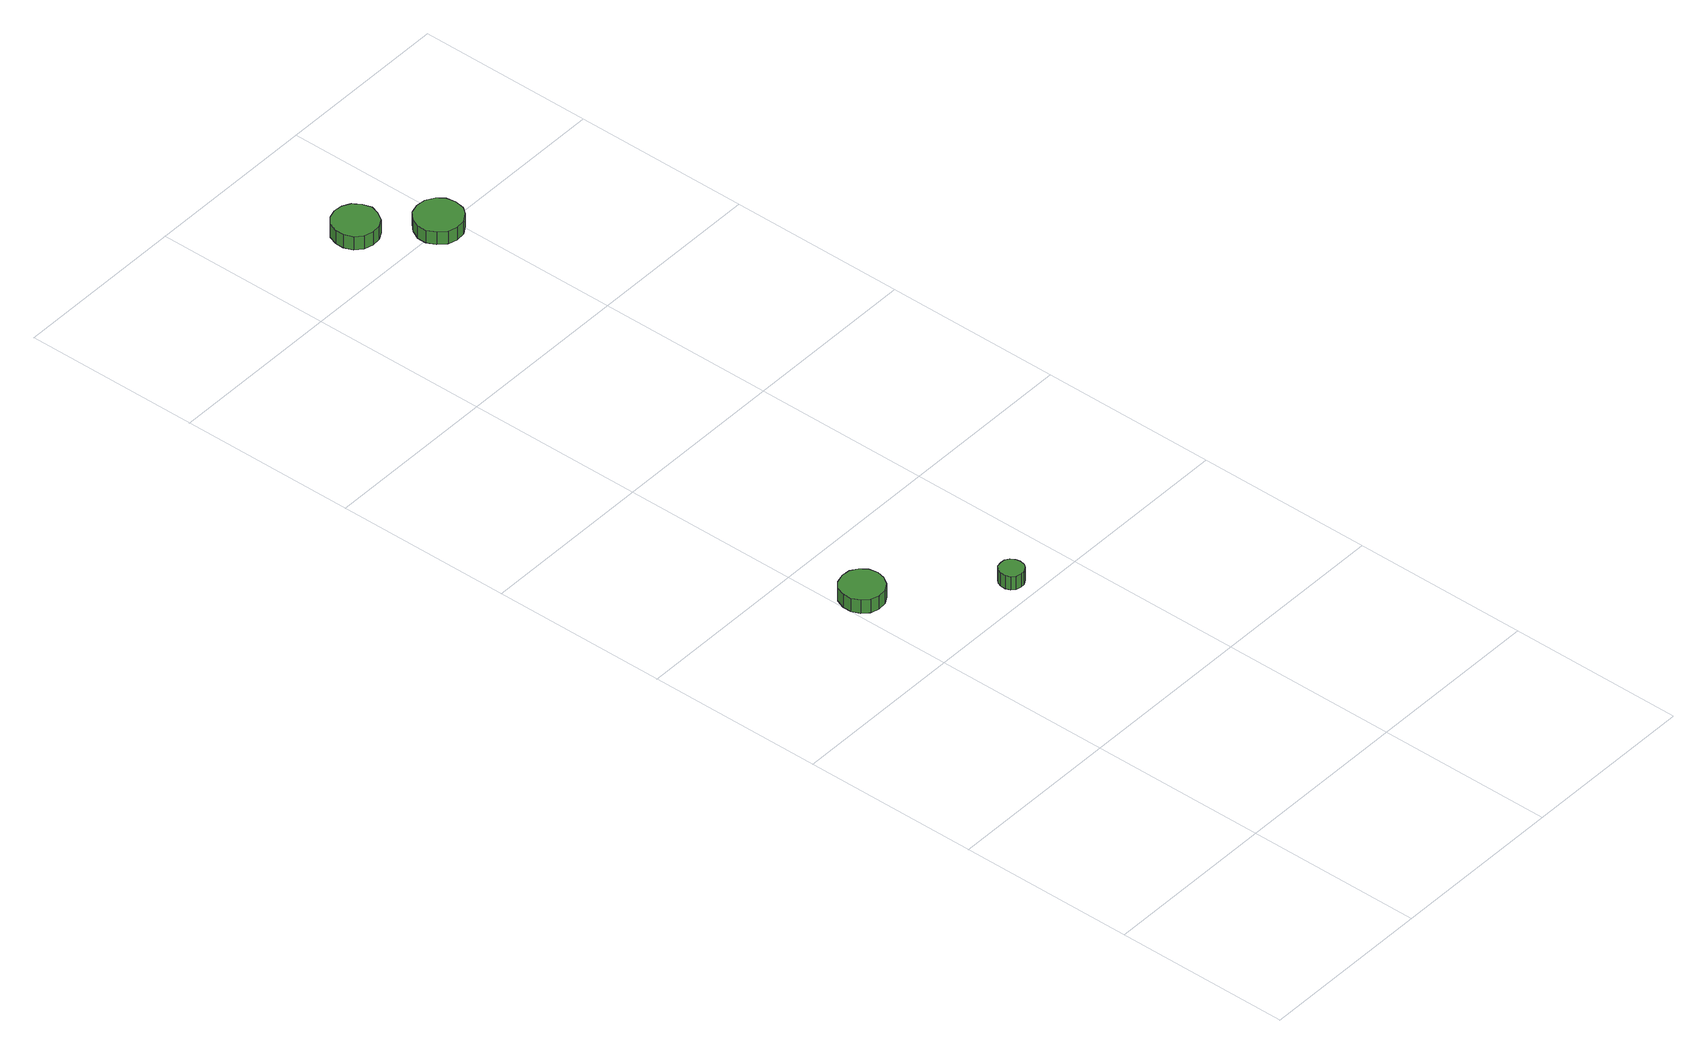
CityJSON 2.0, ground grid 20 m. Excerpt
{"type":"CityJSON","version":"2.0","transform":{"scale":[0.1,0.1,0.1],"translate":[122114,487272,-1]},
"CityObjects":{
"tree1":{"type":"SolitaryVegetationObject","attributes":{"function":"something"}},
"tree2":{"type":"SolitaryVegetationObject","attributes":{"function":"something"}},
"tree3":{"type":"SolitaryVegetationObject","attributes":{"function":"something"},"geometry":[{"type":"MultiSurface","lod":"1","boundaries":[[[0,1,2,3,4,5,6,7,8,9,10,11,12,13,14]],[[15,16,17,18,19,20,21,22,23,24,25,26,27,28,29]],[[0,29,28,1]],[[1,28,27,2]],[[2,27,26,3]],[[3,26,25,4]],[[4,25,24,5]],[[5,24,23,6]],[[6,23,22,7]],[[7,22,21,8]],[[8,21,20,9]],[[9,20,19,10]],[[10,19,18,11]],[[11,18,17,12]],[[12,17,16,13]],[[13,16,15,14]],[[14,15,29,0]]]}]},
"tree4":{"type":"SolitaryVegetationObject","attributes":{"function":"something"},"geometry":[{"type":"MultiSurface","lod":"1","boundaries":[[[30,31,32,33,34,35,36,37,38,39,40,41,42,43,44]],[[45,46,47,48,49,50,51,52,53,54,55,56,57,58,59]],[[30,59,58,31]],[[31,58,57,32]],[[32,57,56,33]],[[33,56,55,34]],[[34,55,54,35]],[[35,54,53,36]],[[36,53,52,37]],[[37,52,51,38]],[[38,51,50,39]],[[39,50,49,40]],[[40,49,48,41]],[[41,48,47,42]],[[42,47,46,43]],[[43,46,45,44]],[[44,45,59,30]]]}]},
"tree5":{"type":"SolitaryVegetationObject","attributes":{"function":"something"},"geometry":[{"type":"MultiSurface","lod":"1","boundaries":[[[60,61,62,63,64,65,66,67,68,69,70,71,72,73,74]],[[75,76,77,78,79,80,81,82,83,84,85,86,87,88,89]],[[60,89,88,61]],[[61,88,87,62]],[[62,87,86,63]],[[63,86,85,64]],[[64,85,84,65]],[[65,84,83,66]],[[66,83,82,67]],[[67,82,81,68]],[[68,81,80,69]],[[69,80,79,70]],[[70,79,78,71]],[[71,78,77,72]],[[72,77,76,73]],[[73,76,75,74]],[[74,75,89,60]]]}]},
"tree6":{"type":"SolitaryVegetationObject","attributes":{"function":"something"},"geometry":[{"type":"MultiSurface","lod":"1","boundaries":[[[90,91,92,93,94,95,96,97,98,99,100,101,102,103,104]],[[105,106,107,108,109,110,111,112,113,114,115,116,117,118,119]],[[90,119,118,91]],[[91,118,117,92]],[[92,117,116,93]],[[93,116,115,94]],[[94,115,114,95]],[[95,114,113,96]],[[96,113,112,97]],[[97,112,111,98]],[[98,111,110,99]],[[99,110,109,100]],[[100,109,108,101]],[[101,108,107,102]],[[102,107,106,103]],[[103,106,105,104]],[[104,105,119,90]]]}]}
},
"vertices":[
[48,525,25],[46,535,25],[40,543,25],[32,548,25],[22,549,25],[12,546,25],[5,540,25],[1,530,25],[1,520,25],[5,511,25],[12,504,25],[22,501,25],[32,502,25],[40,507,25],[46,516,25],[46,516,8],[40,507,8],[32,502,8],[22,501,8],[12,504,8],[5,511,8],[1,520,8],[1,530,8],[5,540,8],[12,546,8],[22,549,8],[32,548,8],[40,543,8],[46,535,8],[48,525,8],
[151,429,25],[150,434,25],[147,439,25],[142,442,25],[137,442,25],[131,441,25],[127,437,25],[125,432,25],[125,426,25],[127,421,25],[131,417,25],[137,416,25],[142,416,25],[147,419,25],[150,423,25],[150,423,8],[147,419,8],[142,416,8],[137,416,8],[131,417,8],[127,421,8],[125,426,8],[125,432,8],[127,437,8],[131,441,8],[137,442,8],[142,442,8],[147,439,8],[150,434,8],[151,429,8],
[150,1260,25],[147,1270,25],[141,1279,25],[132,1284,25],[122,1285,25],[112,1282,25],[104,1275,25],[100,1265,25],[100,1255,25],[104,1245,25],[112,1238,25],[122,1235,25],[132,1236,25],[141,1241,25],[147,1250,25],[147,1250,8],[141,1241,8],[132,1236,8],[122,1235,8],[112,1238,8],[104,1245,8],[100,1255,8],[100,1265,8],[104,1275,8],[112,1282,8],[122,1285,8],[132,1284,8],[141,1279,8],[147,1270,8],[150,1260,8],
[210,1203,24],[208,1214,24],[202,1222,24],[192,1228,24],[181,1229,24],[171,1226,24],[163,1218,24],[158,1208,24],[158,1198,24],[163,1188,24],[171,1180,24],[181,1177,24],[192,1178,24],[202,1184,24],[208,1192,24],[208,1192,8],[202,1184,8],[192,1178,8],[181,1177,8],[171,1180,8],[163,1188,8],[158,1198,8],[158,1208,8],[163,1218,8],[171,1226,8],[181,1229,8],[192,1228,8],[202,1222,8],[208,1214,8],[210,1203,8]
]}
